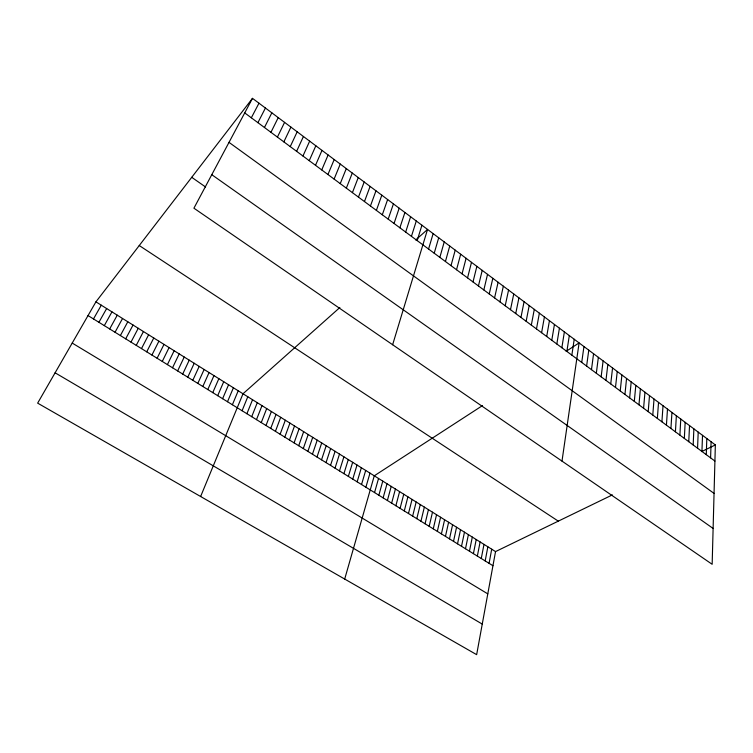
<?xml version="1.0" encoding="UTF-8"?>
<svg xmlns="http://www.w3.org/2000/svg" width="753" height="753" viewBox="0 0 753 753"><rect width="100%" height="100%" fill="white"/><g stroke="black" fill="none" stroke-linecap="round" stroke-linejoin="round"><path stroke-width="1.13" d="M715.35 444.938L712.159 564.289L193.916 208.195L252.49 98.342L715.35 444.938L701.608 451.612M710.606 457.871L711.096 441.747M706.276 454.661L706.822 438.547M701.928 451.442L702.521 435.338M697.56 448.204L698.21 432.109M693.174 444.957L693.88 428.862M688.76 441.691L689.532 425.605M684.336 438.415L685.164 422.329M679.893 435.121L680.768 419.045M675.422 431.817L676.363 415.75M670.932 428.495L671.94 412.428M666.433 425.153L667.487 409.105M661.906 421.802L663.026 405.754M657.36 418.433L658.536 402.394M652.785 415.054L654.028 399.024M648.201 411.656L649.5 395.636M643.589 408.248L644.954 392.228M638.958 404.813L640.389 388.812M634.308 401.377L635.805 385.376M629.64 397.913L631.193 381.922M624.943 394.44L626.562 378.458M620.227 390.948L621.912 374.975M615.493 387.437L617.244 371.474M610.739 383.917L612.556 367.963M605.958 380.378L607.84 364.433M601.148 376.82L603.106 360.885M596.329 373.253L598.353 357.327M591.481 369.657L593.571 353.75M586.615 366.052L588.771 350.154M581.721 362.428L583.952 346.54M561.992 461.109L579.104 342.916L566.143 351.322M571.847 355.124L574.219 339.255M566.868 351.435L569.306 335.584M561.86 347.726L564.374 331.885M556.834 343.999L559.423 328.176M551.78 340.262L554.443 324.449M546.706 336.506L549.436 320.703M541.605 332.722L544.41 316.938M612.377 494.9L495.54 551.591L476.649 654.658L37.65 403.137L95.932 301.849L252.49 98.342M536.475 328.929L539.364 313.163M489.074 563.319L491.709 549.191M531.326 325.117L534.291 309.361M485.177 560.919L487.859 546.782M526.149 321.286L529.199 305.549M481.271 558.5L483.991 544.372M477.346 556.081L480.113 541.944M520.954 317.437L524.069 301.708M473.411 553.653L476.225 539.515M469.458 551.205L472.319 537.077M515.73 313.568L518.93 297.859M465.495 548.758L468.404 534.621M510.478 309.681L513.753 293.981M461.523 546.302L464.469 532.164M457.523 543.835L460.525 529.698M505.197 305.774L508.567 290.093M453.522 541.36L456.563 527.222M499.898 301.849L503.343 286.187M449.494 538.875L452.591 524.737M445.465 536.381L448.6 522.253M441.409 533.877L444.599 519.749M494.57 297.906L498.1 282.262M437.342 531.373L440.58 517.236M433.267 528.851L436.542 514.713M489.224 293.943L492.829 278.309M429.172 526.319L432.495 512.191M483.84 289.952L487.53 274.346M425.059 523.777L428.438 509.649M420.936 521.236L424.363 507.098M478.437 285.952L482.212 270.365M416.795 518.676L420.268 504.548M473.006 281.933L476.865 266.355M412.644 516.106L416.164 501.978M408.474 513.527L412.051 499.408M467.547 277.885L471.491 262.336M404.286 510.948L407.91 496.82M400.088 508.35L403.759 494.232M462.06 273.828L466.088 258.288M456.544 269.743L460.667 254.232M395.871 505.743L399.598 491.624M391.635 503.126L395.419 489.008M451.009 265.64L455.217 250.147M387.39 500.51L391.221 486.391M383.126 497.874L387.004 483.755M445.437 261.517L449.729 246.043M378.844 495.229L382.778 481.12M374.552 492.575L378.543 478.466M439.846 257.375L444.232 241.92M344.695 579.057L374.279 475.802L482.494 405.594M365.892 487.229L369.987 473.119M434.217 253.215L438.698 237.779M361.534 484.537L365.685 470.427M428.57 249.027L433.135 233.609M357.157 481.826L361.355 467.726M392.633 344.742L427.544 229.43L415.712 239.972M352.762 479.115L357.016 465.015M348.347 476.385L352.668 462.295M343.923 473.656L348.291 459.565M417.171 240.593L421.925 225.222M339.481 470.907L343.905 456.817M411.439 236.348L416.287 220.996M335.019 468.15L339.499 454.068M405.669 232.075L410.611 216.751M330.539 465.382L335.076 451.301M326.04 462.606L330.642 448.534M321.531 459.819L326.181 445.748M399.871 227.782L404.916 212.478M394.045 223.462L399.184 208.186M316.994 457.024L321.71 442.952M312.448 454.21L317.22 440.147M307.883 451.395L312.721 437.333M388.19 219.132L393.424 203.875M303.299 448.562L308.193 434.5M382.308 214.774L387.635 199.545M298.706 445.72L303.657 431.667M294.084 442.868L299.101 428.815M376.387 210.388L381.818 195.187M289.453 440.006L294.517 425.953M370.438 205.983L375.973 190.81M284.794 437.126L289.933 423.082M280.125 434.246L285.321 420.202M364.461 201.559L370.099 186.415M275.429 431.347L280.69 417.313M270.722 428.438L276.04 414.414M358.456 197.117L364.188 181.991M265.997 425.511L271.381 411.496M352.413 192.636L358.259 177.548M261.253 422.584L266.694 408.568M256.491 419.637L261.997 405.632M346.342 188.146L352.291 173.077M251.709 416.682L257.281 402.686M246.899 413.717L252.537 399.721M340.243 183.628L346.295 168.587M242.08 410.743L247.784 396.746M334.106 179.082L340.262 164.069M200.627 496.509L243.012 393.763L339.848 307.525M327.941 174.517L334.21 159.532M232.385 404.747L238.221 390.769M227.5 401.735L233.411 387.767M321.747 169.924L328.11 154.977M222.606 398.714L228.573 384.745M217.692 395.673L223.726 381.715M315.507 165.312L321.992 150.393M212.751 392.624L218.859 378.674M207.79 389.555L213.965 375.615M309.248 160.671L315.836 145.781M202.821 386.487L209.061 372.547M302.951 156.012L309.652 141.15M197.823 383.399L204.129 369.469M296.616 151.325L303.431 136.491M192.806 380.303L199.187 366.382M187.77 377.187L194.218 363.275M290.253 146.609L297.181 131.813M182.706 374.062L189.229 360.16M177.633 370.928L184.231 357.026M283.853 141.875L290.903 127.106M172.531 367.775L179.205 353.891M277.415 137.102L284.578 122.372M167.411 364.612L174.15 350.729M162.272 361.44L169.086 347.566M157.113 358.249L163.994 344.385M270.948 132.321L278.234 117.619M151.927 355.049L158.892 341.194M264.444 127.502L271.842 112.837M146.722 351.83L153.763 337.984M257.912 122.664L265.423 108.037M141.498 348.601L148.614 334.765M136.246 345.363L143.437 331.536M251.333 117.797L258.976 103.199M130.984 342.107L138.251 328.289M125.695 338.841L133.036 325.032M120.376 335.556L127.803 321.766M115.04 332.261L122.541 318.481M109.684 328.948L117.261 315.178M104.309 325.625L111.962 311.864M98.907 322.293L106.644 308.542M93.485 318.943L101.297 305.2M55.101 372.801L482.259 624.086M72.213 343.067L487.793 593.872M88.035 315.573L492.951 565.719M95.932 301.849L495.54 551.591M139.249 245.534L558.293 521.142M191.733 177.313L205.569 186.989M211.781 174.696L713.119 528.455M229.016 142.364L714.051 493.403M244.725 112.903L714.917 461.062"/></g></svg>
